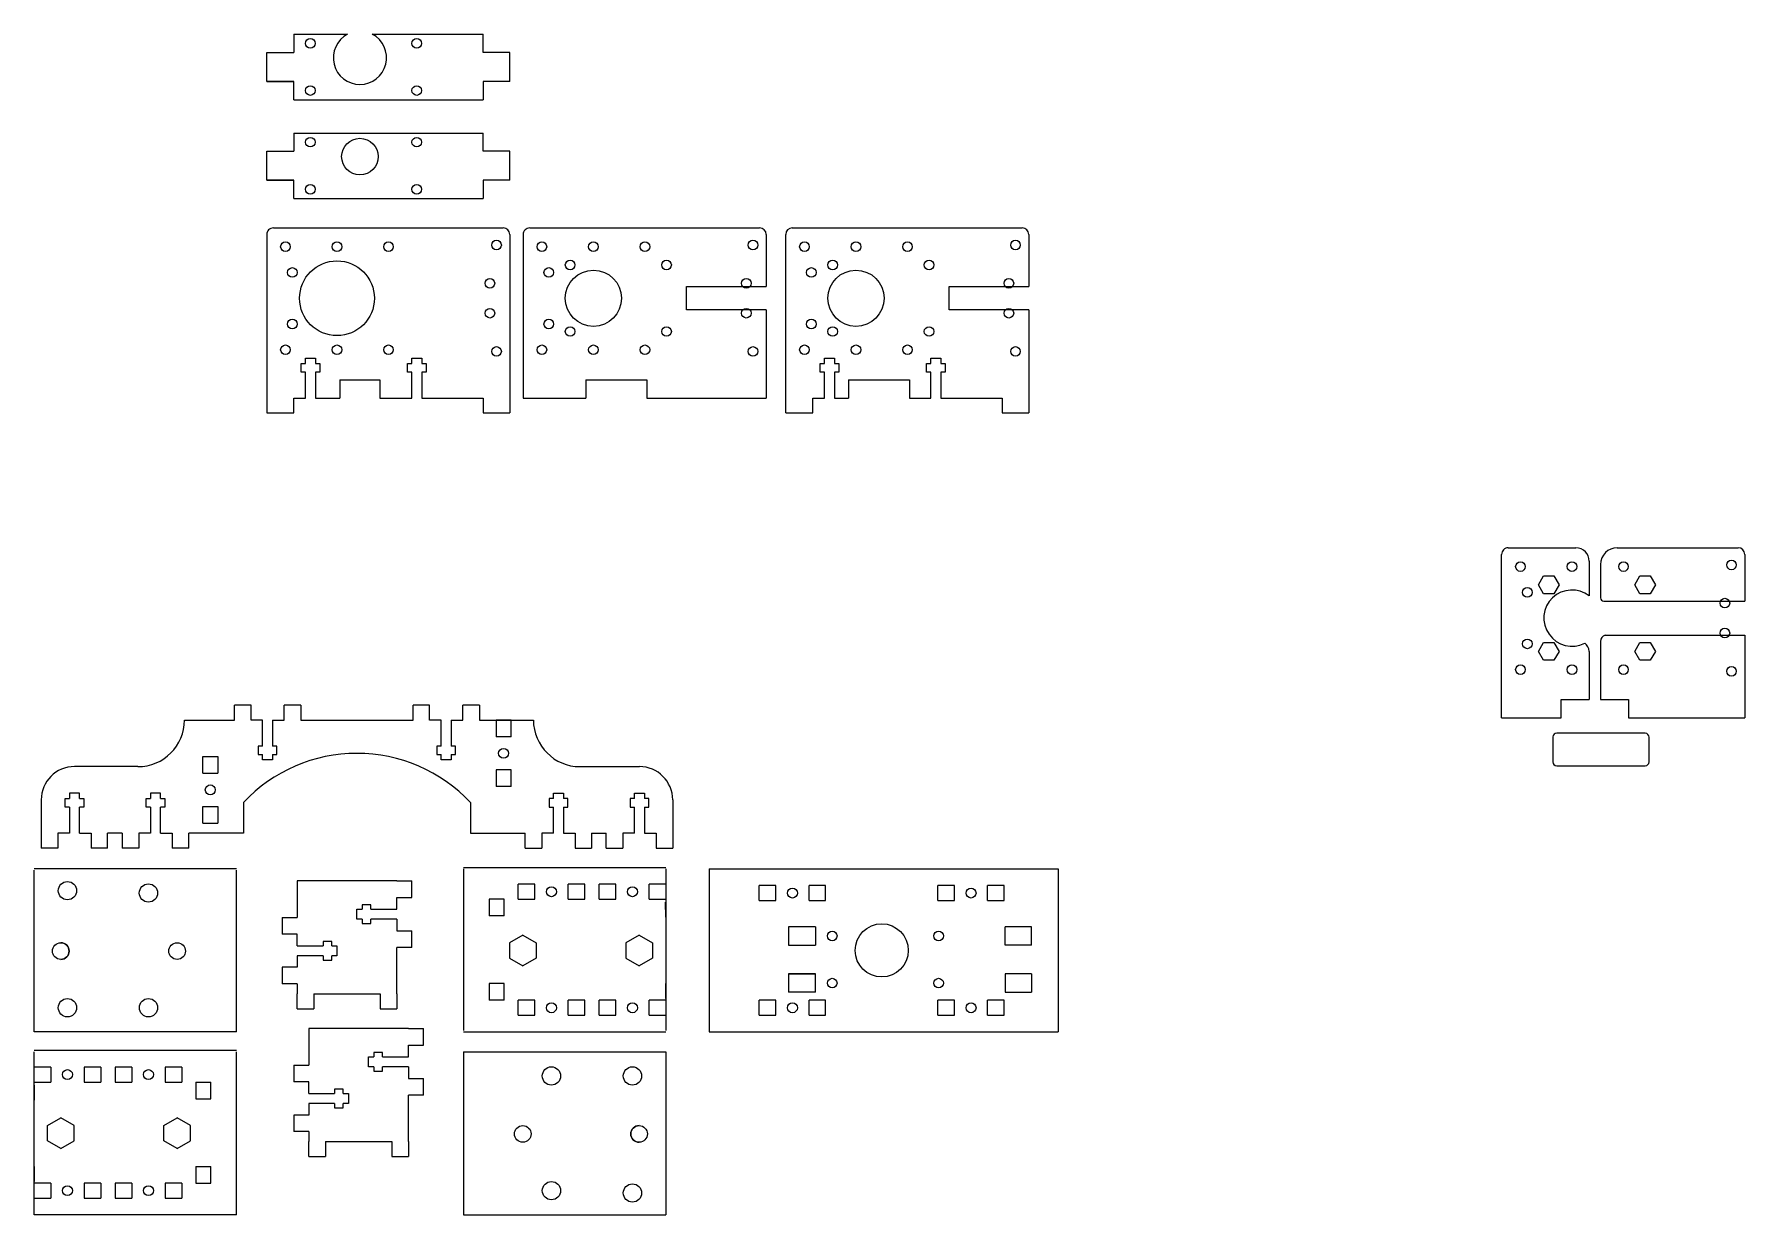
# Model space of a CAD drawing. Header units: millimetres. Extents: x -88 to 427, y -205 to 150.
import ezdxf

# ---------------------------------------------------------------- set-up
doc = ezdxf.new("R2010")
doc.units = ezdxf.units.MM
for name, color, linetype, lineweight, true_color in [('2 Spacer Plate', 7, 'CONTINUOUS', 0, 0x000000), ('3 Filament Guide', 7, 'CONTINUOUS', 0, 0xffffff), ('6 Dino Brackets', 7, 'CONTINUOUS', 0, 0x000000)]:
    doc.layers.add(name, color=color, linetype=linetype, lineweight=lineweight, true_color=true_color)

msp = doc.modelspace()

# ---------------------------------------------------------------- linework, layer by layer
at = {"layer": '2 Spacer Plate'}
for p, q in [((-10, 150), (-10, 144.5)), ((-10, 150), (6.19, 150)), ((13.61, 150), (47, 150)), ((47, 144.5), (47, 150)), ((-18.15, 144.5), (-10, 144.5)), ((-18.15, 135.82), (-18.15, 144.5)), ((55, 144.5), (47, 144.5)), ((55, 135.82), (55, 144.5)), ((-18.15, 135.82), (-10, 135.82)), ((-10, 135.82), (-18.15, 135.82)), ((-10, 130.32), (-10, 135.82)), ((47, 135.82), (47, 130.32)), ((55, 135.82), (47, 135.82)), ((-10, 130.32), (47, 130.32)), ((-10, 120.29), (47, 120.29)), ((-10, 120.29), (-10, 114.79)), ((47, 114.79), (47, 120.29)), ((-18.15, 114.79), (-10, 114.79)), ((-18.15, 106.11), (-18.15, 114.79)), ((55, 114.79), (47, 114.79)), ((55, 106.11), (55, 114.79)), ((-18.15, 106.11), (-10, 106.11)), ((-10, 106.11), (-18.15, 106.11)), ((-10, 100.61), (-10, 106.11)), ((47, 106.11), (47, 100.61)), ((55, 106.11), (47, 106.11)), ((-10, 100.61), (47, 100.61)), ((-18.15, 89.76), (-18.15, 36.11)), ((-16.15, 91.76), (53, 91.76)), ((55, 89.76), (55, 36.11)), ((59, 89.76), (59, 40.61)), ((61, 91.76), (130.15, 91.76)), ((132.15, 89.76), (132.15, 74.11)), ((138, 36.11), (138, 89.76)), ((140, 91.76), (209.15, 91.76)), ((211.15, 89.76), (211.15, 74.11)), ((108.15, 74.11), (132.15, 74.11)), ((108.15, 67.11), (108.15, 74.11)), ((187.15, 74.11), (211.15, 74.11)), ((187.15, 67.11), (187.15, 74.11)), ((132.15, 67.11), (108.15, 67.11)), ((132.15, 67.11), (132.15, 40.61)), ((211.15, 67.11), (187.15, 67.11)), ((211.15, 67.11), (211.15, 36.11)), ((-6.5, 51.01), (-6.5, 52.61)), ((-6.5, 52.61), (-3.5, 52.61)), ((-3.5, 52.61), (-3.5, 51.01)), ((25.5, 51.01), (25.5, 52.61)), ((25.5, 52.61), (28.5, 52.61)), ((28.5, 52.61), (28.5, 51.01)), ((149.65, 51.01), (149.65, 52.61)), ((149.65, 52.61), (152.65, 52.61)), ((152.65, 52.61), (152.65, 51.01)), ((181.65, 51.01), (181.65, 52.61)), ((181.65, 52.61), (184.65, 52.61)), ((184.65, 52.61), (184.65, 51.01)), ((-7.8, 48.41), (-7.8, 51.01)), ((-7.8, 51.01), (-6.5, 51.01)), ((-6.5, 48.41), (-7.8, 48.41)), ((-6.5, 40.61), (-6.5, 48.41)), ((-3.5, 51.01), (-2.2, 51.01)), ((-2.2, 48.41), (-3.5, 48.41)), ((-3.5, 48.41), (-3.5, 40.61)), ((-2.2, 51.01), (-2.2, 48.41)), ((24.2, 48.41), (24.2, 51.01)), ((24.2, 51.01), (25.5, 51.01)), ((25.5, 48.41), (24.2, 48.41)), ((25.5, 40.61), (25.5, 48.41)), ((28.5, 51.01), (29.8, 51.01)), ((29.8, 48.41), (28.5, 48.41)), ((28.5, 48.41), (28.5, 40.61)), ((29.8, 51.01), (29.8, 48.41)), ((148.35, 48.41), (148.35, 51.01)), ((148.35, 51.01), (149.65, 51.01)), ((149.65, 48.41), (148.35, 48.41)), ((149.65, 40.61), (149.65, 48.41)), ((152.65, 51.01), (153.95, 51.01)), ((153.95, 48.41), (152.65, 48.41)), ((152.65, 48.41), (152.65, 40.61)), ((153.95, 51.01), (153.95, 48.41)), ((180.35, 48.41), (180.35, 51.01)), ((180.35, 51.01), (181.65, 51.01)), ((181.65, 48.41), (180.35, 48.41)), ((181.65, 40.61), (181.65, 48.41)), ((184.65, 51.01), (185.95, 51.01)), ((185.95, 48.41), (184.65, 48.41)), ((184.65, 48.41), (184.65, 40.61)), ((185.95, 51.01), (185.95, 48.41)), ((3.89, 46.11), (3.89, 40.61)), ((3.89, 46.11), (15.91, 46.11)), ((15.91, 46.11), (15.91, 40.61)), ((77.86, 46.11), (77.86, 40.61)), ((77.86, 46.11), (96.24, 46.11)), ((96.24, 46.11), (96.24, 40.61)), ((156.86, 46.11), (156.86, 40.61)), ((156.86, 46.11), (175.24, 46.11)), ((175.24, 46.11), (175.24, 40.61)), ((-18.15, 36.11), (-10, 36.11)), ((-10, 40.61), (-6.5, 40.61)), ((-10, 36.11), (-10, 40.61)), ((-3.5, 40.61), (3.89, 40.61)), ((15.91, 40.61), (25.5, 40.61)), ((28.5, 40.61), (47, 40.61)), ((47, 40.61), (47, 36.11)), ((47, 36.11), (55, 36.11)), ((59, 40.61), (77.86, 40.61)), ((96.24, 40.61), (132.15, 40.61)), ((138, 36.11), (146.15, 36.11)), ((146.15, 40.61), (149.65, 40.61)), ((146.15, 36.11), (146.15, 40.61)), ((152.65, 40.61), (156.86, 40.61)), ((175.24, 40.61), (181.65, 40.61)), ((184.65, 40.61), (203.15, 40.61)), ((203.15, 40.61), (203.15, 36.11)), ((203.15, 36.11), (211.15, 36.11)), ((-42.9, -56.24), (-27.87, -56.24)), ((-22.87, -51.74), (-27.87, -51.74)), ((-27.87, -56.24), (-27.87, -51.74)), ((-22.87, -56.24), (-22.87, -51.74)), ((-19.37, -56.24), (-22.87, -56.24)), ((-19.37, -64.04), (-19.37, -56.24)), ((-16.37, -56.24), (-12.87, -56.24)), ((-16.37, -56.24), (-16.37, -64.04)), ((-7.87, -51.74), (-12.87, -51.74)), ((-12.87, -56.24), (-12.87, -51.74)), ((-7.87, -51.74), (-7.87, -56.24)), ((-7.87, -56.24), (25.87, -56.24)), ((30.87, -51.74), (25.87, -51.74)), ((25.87, -56.24), (25.87, -51.74)), ((30.87, -56.24), (30.87, -51.74)), ((34.37, -56.24), (30.87, -56.24)), ((34.37, -64.04), (34.37, -56.24)), ((37.37, -56.24), (40.87, -56.24)), ((37.37, -56.24), (37.37, -64.04)), ((45.87, -51.74), (40.87, -51.74)), ((40.87, -56.24), (40.87, -51.74)), ((45.87, -51.74), (45.87, -56.24)), ((45.87, -56.24), (62.1, -56.24)), ((55.37, -56.24), (50.87, -56.24)), ((50.87, -56.24), (50.87, -61.24)), ((55.37, -61.24), (55.37, -56.24)), ((55.37, -61.24), (50.87, -61.24)), ((-20.67, -64.04), (-20.67, -66.64)), ((-19.37, -64.04), (-20.67, -64.04)), ((-20.67, -66.64), (-19.37, -66.64)), ((-19.37, -68.24), (-19.37, -66.64)), ((-15.07, -64.04), (-16.37, -64.04)), ((-16.37, -66.64), (-15.07, -66.64)), ((-16.37, -66.64), (-16.37, -68.24)), ((-15.07, -66.64), (-15.07, -64.04)), ((33.07, -64.04), (33.07, -66.64)), ((34.37, -64.04), (33.07, -64.04)), ((33.07, -66.64), (34.37, -66.64)), ((34.37, -68.24), (34.37, -66.64)), ((38.67, -64.04), (37.37, -64.04)), ((37.37, -66.64), (38.67, -66.64)), ((37.37, -66.64), (37.37, -68.24)), ((38.67, -66.64), (38.67, -64.04)), ((-56.9, -70.24), (-76, -70.24)), ((-37.37, -67.24), (-32.87, -67.24)), ((-37.37, -72.24), (-37.37, -67.24)), ((-32.87, -67.24), (-32.87, -72.24)), ((-16.37, -68.24), (-19.37, -68.24)), ((37.37, -68.24), (34.37, -68.24)), ((50.87, -71.24), (50.87, -76.24)), ((55.37, -71.24), (50.87, -71.24)), ((55.37, -76.24), (55.37, -71.24)), ((76.1, -70.24), (94, -70.24)), ((-37.37, -72.24), (-32.87, -72.24)), ((55.37, -76.24), (50.87, -76.24)), ((-86, -80.24), (-86, -90.24)), ((-78.8, -79.84), (-77.5, -79.84)), ((-78.8, -82.44), (-78.8, -79.84)), ((-74.5, -78.24), (-77.5, -78.24)), ((-77.5, -78.24), (-77.5, -79.84)), ((-74.5, -79.84), (-74.5, -78.24)), ((-74.5, -79.84), (-73.2, -79.84)), ((-73.2, -79.84), (-73.2, -82.44)), ((-54.42, -79.84), (-53.12, -79.84)), ((-54.42, -82.44), (-54.42, -79.84)), ((-50.12, -78.24), (-53.12, -78.24)), ((-53.12, -78.24), (-53.12, -79.84)), ((-50.12, -79.84), (-50.12, -78.24)), ((-50.12, -79.84), (-48.82, -79.84)), ((-48.82, -79.84), (-48.82, -82.44)), ((-37.37, -87.24), (-37.37, -82.24)), ((-37.37, -82.24), (-32.87, -82.24)), ((-32.87, -82.24), (-32.87, -87.24)), ((-25.12, -80.99), (-25.12, -90.24)), ((43.12, -80.99), (43.12, -90.24)), ((68.12, -79.84), (66.82, -79.84)), ((66.82, -79.84), (66.82, -82.44)), ((68.12, -78.24), (71.12, -78.24)), ((68.12, -79.84), (68.12, -78.24)), ((71.12, -78.24), (71.12, -79.84)), ((72.42, -79.84), (71.12, -79.84)), ((72.42, -82.44), (72.42, -79.84)), ((92.5, -79.84), (91.2, -79.84)), ((91.2, -79.84), (91.2, -82.44)), ((92.5, -78.24), (95.5, -78.24)), ((92.5, -79.84), (92.5, -78.24)), ((95.5, -78.24), (95.5, -79.84)), ((96.8, -79.84), (95.5, -79.84)), ((96.8, -82.44), (96.8, -79.84)), ((104, -80.24), (104, -90.24)), ((-77.5, -82.44), (-78.8, -82.44)), ((-77.5, -82.44), (-77.5, -90.24)), ((-74.5, -90.24), (-74.5, -82.44)), ((-73.2, -82.44), (-74.5, -82.44)), ((-53.12, -82.44), (-54.42, -82.44)), ((-53.12, -82.44), (-53.12, -90.24)), ((-50.12, -90.24), (-50.12, -82.44)), ((-48.82, -82.44), (-50.12, -82.44)), ((-37.37, -87.24), (-32.87, -87.24)), ((66.82, -82.44), (68.12, -82.44)), ((68.12, -90.24), (68.12, -82.44)), ((71.12, -82.44), (71.12, -90.24)), ((71.12, -82.44), (72.42, -82.44)), ((91.2, -82.44), (92.5, -82.44)), ((92.5, -90.24), (92.5, -82.44)), ((95.5, -82.44), (95.5, -90.24)), ((95.5, -82.44), (96.8, -82.44)), ((-86, -90.24), (-86, -94.74)), ((-77.5, -90.24), (-81, -90.24)), ((-81, -90.24), (-81, -94.74)), ((-74.5, -90.24), (-71, -90.24)), ((-71, -90.24), (-71, -94.74)), ((-66, -94.74), (-66, -90.24)), ((-61.62, -90.24), (-66, -90.24)), ((-61.62, -90.24), (-61.62, -94.74)), ((-53.12, -90.24), (-56.62, -90.24)), ((-56.62, -90.24), (-56.62, -94.74)), ((-50.12, -90.24), (-46.62, -90.24)), ((-46.62, -90.24), (-46.62, -94.74)), ((-41.62, -94.74), (-41.62, -90.24)), ((-25.12, -90.24), (-41.62, -90.24)), ((43.12, -90.24), (59.62, -90.24)), ((59.62, -94.74), (59.62, -90.24)), ((64.62, -90.24), (64.62, -94.74)), ((68.12, -90.24), (64.62, -90.24)), ((71.12, -90.24), (74.62, -90.24)), ((74.62, -90.24), (74.62, -94.74)), ((79.62, -90.24), (79.62, -94.74)), ((79.62, -90.24), (84, -90.24)), ((84, -94.74), (84, -90.24)), ((89, -90.24), (89, -94.74)), ((92.5, -90.24), (89, -90.24)), ((95.5, -90.24), (99, -90.24)), ((99, -90.24), (99, -94.74)), ((104, -90.24), (104, -94.74)), ((-81, -94.74), (-86, -94.74)), ((-66, -94.74), (-71, -94.74)), ((-56.62, -94.74), (-61.62, -94.74)), ((-41.62, -94.74), (-46.62, -94.74)), ((59.62, -94.74), (64.62, -94.74)), ((74.62, -94.74), (79.62, -94.74)), ((84, -94.74), (89, -94.74)), ((99, -94.74), (104, -94.74)), ((115, -101), (115, -150)), ((115, -101), (220, -101)), ((220, -101), (220, -150)), ((-9, -104.59), (-9, -115.59)), ((21, -104.59), (-9, -104.59)), ((21, -104.59), (25.5, -104.59)), ((25.5, -109.59), (25.5, -104.59)), ((130.03, -110.5), (130.03, -106)), ((135.03, -106), (130.03, -106)), ((135.03, -110.5), (135.03, -106)), ((150.03, -106), (145.03, -106)), ((145.03, -110.5), (145.03, -106)), ((150.03, -110.5), (150.03, -106)), ((183.77, -110.5), (183.77, -106)), ((188.77, -106), (183.77, -106)), ((188.77, -110.5), (188.77, -106)), ((203.77, -106), (198.77, -106)), ((198.77, -110.5), (198.77, -106)), ((203.77, -110.5), (203.77, -106)), ((9, -116.09), (9, -113.09)), ((9, -113.09), (10.6, -113.09)), ((10.6, -111.79), (10.6, -113.09)), ((13.2, -111.79), (10.6, -111.79)), ((13.2, -113.09), (13.2, -111.79)), ((13.2, -113.09), (21, -113.09)), ((21, -113.09), (21, -109.59)), ((21, -109.59), (25.5, -109.59)), ((130.03, -110.5), (135.03, -110.5)), ((145.03, -110.5), (150.03, -110.5)), ((183.77, -110.5), (188.77, -110.5)), ((198.77, -110.5), (203.77, -110.5)), ((-13.5, -115.59), (-13.5, -120.59)), ((-13.5, -115.59), (-9, -115.59)), ((10.6, -116.09), (9, -116.09)), ((10.6, -116.09), (10.6, -117.39)), ((10.6, -117.39), (13.2, -117.39)), ((21, -116.09), (13.2, -116.09)), ((13.2, -117.39), (13.2, -116.09)), ((21, -116.09), (21, -119.59)), ((-9, -120.59), (-13.5, -120.59)), ((-9, -124.09), (-9, -120.59)), ((1.4, -122.79), (-1.2, -122.79)), ((-1.2, -122.79), (-1.2, -124.09)), ((1.4, -124.09), (1.4, -122.79)), ((21, -119.59), (25.5, -119.59)), ((25.5, -124.59), (25.5, -119.59)), ((138.85, -118.41), (138.85, -123.91)), ((147, -118.41), (138.85, -118.41)), ((147, -118.41), (147, -123.91)), ((204, -123.91), (204, -118.41)), ((212, -118.41), (204, -118.41)), ((212, -123.91), (212, -118.41)), ((-9, -124.09), (-1.2, -124.09)), ((-9, -127.09), (-9, -130.59)), ((-1.2, -127.09), (-9, -127.09)), ((-1.2, -127.09), (-1.2, -128.39)), ((-1.2, -128.39), (1.4, -128.39)), ((1.4, -124.09), (3, -124.09)), ((3, -127.09), (1.4, -127.09)), ((1.4, -128.39), (1.4, -127.09)), ((3, -124.09), (3, -127.09)), ((25.5, -124.59), (21, -124.59)), ((21, -138.59), (21, -124.59)), ((138.85, -123.91), (147, -123.91)), ((212, -123.91), (204, -123.91)), ((-9, -130.59), (-13.5, -130.59)), ((-13.5, -130.59), (-13.5, -135.59)), ((138.85, -132.59), (147, -132.59)), ((147, -132.59), (138.85, -132.59)), ((138.85, -132.59), (138.85, -138.09)), ((147, -138.09), (147, -132.59)), ((204, -132.59), (204, -138.09)), ((212, -132.59), (204, -132.59)), ((212, -132.59), (212, -138.09)), ((-9, -135.59), (-13.5, -135.59)), ((-9, -135.59), (-9, -138.59)), ((-9, -143.09), (-9, -138.59)), ((-4, -138.59), (16, -138.59)), ((-4, -138.59), (-4, -143.09)), ((16, -138.59), (16, -143.09)), ((21, -138.59), (21, -143.09)), ((147, -138.09), (138.85, -138.09)), ((204, -138.09), (212, -138.09)), ((-9, -143.09), (-4, -143.09)), ((16, -143.09), (21, -143.09)), ((130.03, -145), (130.03, -140.5)), ((135.03, -140.5), (130.03, -140.5)), ((135.03, -145), (135.03, -140.5)), ((150.03, -140.5), (145.03, -140.5)), ((145.03, -145), (145.03, -140.5)), ((150.03, -145), (150.03, -140.5)), ((183.77, -145), (183.77, -140.5)), ((188.77, -140.5), (183.77, -140.5)), ((188.77, -145), (188.77, -140.5)), ((203.77, -140.5), (198.77, -140.5)), ((198.77, -145), (198.77, -140.5)), ((203.77, -145), (203.77, -140.5)), ((-5.5, -149), (-5.5, -160)), ((24.5, -149), (-5.5, -149)), ((24.5, -149), (29, -149)), ((29, -154), (29, -149)), ((130.03, -145), (135.03, -145)), ((145.03, -145), (150.03, -145)), ((183.77, -145), (188.77, -145)), ((198.77, -145), (203.77, -145)), ((24.5, -157.5), (24.5, -154)), ((24.5, -154), (29, -154)), ((115, -150), (220, -150)), ((12.5, -160.5), (12.5, -157.5)), ((12.5, -157.5), (14.1, -157.5)), ((14.1, -156.2), (14.1, -157.5)), ((16.7, -156.2), (14.1, -156.2)), ((16.7, -157.5), (16.7, -156.2)), ((16.7, -157.5), (24.5, -157.5)), ((-10, -160), (-10, -165)), ((-10, -160), (-5.5, -160)), ((14.1, -160.5), (12.5, -160.5)), ((14.1, -160.5), (14.1, -161.8)), ((14.1, -161.8), (16.7, -161.8)), ((24.5, -160.5), (16.7, -160.5)), ((16.7, -161.8), (16.7, -160.5)), ((24.5, -160.5), (24.5, -164)), ((24.5, -164), (29, -164)), ((29, -169), (29, -164)), ((-5.5, -165), (-10, -165)), ((-5.5, -168.5), (-5.5, -165)), ((-5.5, -168.5), (2.3, -168.5)), ((4.9, -167.2), (2.3, -167.2)), ((2.3, -167.2), (2.3, -168.5)), ((4.9, -168.5), (4.9, -167.2)), ((4.9, -168.5), (6.5, -168.5)), ((6.5, -168.5), (6.5, -171.5)), ((29, -169), (24.5, -169)), ((24.5, -183), (24.5, -169)), ((-5.5, -171.5), (-5.5, -175)), ((2.3, -171.5), (-5.5, -171.5)), ((2.3, -171.5), (2.3, -172.8)), ((2.3, -172.8), (4.9, -172.8)), ((6.5, -171.5), (4.9, -171.5)), ((4.9, -172.8), (4.9, -171.5)), ((-5.5, -175), (-10, -175)), ((-10, -175), (-10, -180)), ((-5.5, -180), (-10, -180)), ((-5.5, -180), (-5.5, -183)), ((-5.5, -187.5), (-5.5, -183)), ((-0.5, -183), (19.5, -183)), ((-0.5, -183), (-0.5, -187.5)), ((19.5, -183), (19.5, -187.5)), ((24.5, -183), (24.5, -187.5)), ((-5.5, -187.5), (-0.5, -187.5)), ((19.5, -187.5), (24.5, -187.5))]:
    msp.add_line(p, q, dxfattribs=at)
for centre, radius in [((-5, 147.25), 1.45), ((27, 147.25), 1.45), ((-5, 133.07), 1.45), ((27, 133.07), 1.45), ((-5, 117.54), 1.45), ((9.9, 113.2), 5.5), ((27, 117.54), 1.45), ((-5, 103.36), 1.45), ((27, 103.36), 1.45), ((-12.5, 86.11), 1.45), ((3, 86.11), 1.45), ((18.5, 86.11), 1.45), ((51, 86.61), 1.45), ((64.65, 86.11), 1.45), ((80.15, 86.11), 1.45), ((95.65, 86.11), 1.45), ((128.15, 86.61), 1.45), ((143.65, 86.11), 1.45), ((159.15, 86.11), 1.45), ((174.65, 86.11), 1.45), ((207.15, 86.61), 1.45), ((-10.42, 78.36), 1.45), ((3, 70.61), 11.25), ((66.73, 78.36), 1.45), ((73.15, 80.61), 1.45), ((80.15, 70.61), 8.45), ((102.15, 80.61), 1.45), ((145.73, 78.36), 1.45), ((152.15, 80.61), 1.45), ((181.15, 80.61), 1.45), ((49, 75.11), 1.45), ((126.15, 75.11), 1.45), ((205.15, 75.11), 1.45), ((49, 66.11), 1.45), ((126.15, 66.11), 1.45), ((205.15, 66.11), 1.45), ((-10.42, 62.86), 1.45), ((66.73, 62.86), 1.45), ((73.15, 60.61), 1.45), ((102.15, 60.61), 1.45), ((145.73, 62.86), 1.45), ((152.15, 60.61), 1.45), ((181.15, 60.61), 1.45), ((-12.5, 55.11), 1.45), ((3, 55.11), 1.45), ((18.5, 55.11), 1.45), ((51, 54.61), 1.45), ((64.65, 55.11), 1.45), ((80.15, 55.11), 1.45), ((95.65, 55.11), 1.45), ((128.15, 54.61), 1.45), ((143.65, 55.11), 1.45), ((159.15, 55.11), 1.45), ((174.65, 55.11), 1.45), ((207.15, 54.61), 1.45), ((53.12, -66.24), 1.5), ((-35.12, -77.24), 1.5), ((140.03, -108.25), 1.5), ((193.77, -108.25), 1.5), ((166.9, -125.5), 8), ((152, -121.16), 1.45), ((184, -121.16), 1.45), ((152, -135.34), 1.45), ((184, -135.34), 1.45), ((140.03, -142.75), 1.5), ((193.77, -142.75), 1.5)]:
    msp.add_circle(centre, radius, dxfattribs=at)
for centre, radius, start, end in [((9.9, 142.91), 8, 117.5943, 62.4057), ((-16.15, 89.76), 2, 90.0001, 180.0001), ((53, 89.76), 2, 360, 90), ((61, 89.76), 2, 90.0001, 180.0001), ((130.15, 89.76), 2, 360, 90), ((140, 89.76), 2, 90, 180), ((209.15, 89.76), 2, 360, 90), ((159.15, 70.61), 8.45, 0, 360), ((-56.9, -56.24), 14, 270, 359.9999), ((76.1, -56.24), 14, 180.0002, 270), ((9, -113.09), 46.84, 43.2455, 136.7545), ((-76, -80.24), 10, 90, 180), ((94, -80.24), 10, 0, 90)]:
    msp.add_arc(centre, radius, start, end, dxfattribs=at)
at = {"layer": '3 Filament Guide'}
for p, q in [((355.42, -4.43), (375.78, -4.43)), ((388.18, -4.43), (424.58, -4.43)), ((353.42, -55.58), (353.42, -6.43)), ((379.78, -8.43), (379.78, -18.91)), ((383.18, -9.43), (383.18, -19.45)), ((426.58, -6.43), (426.58, -20.45)), ((364.48, -15.58), (366.03, -12.89)), ((366.03, -12.89), (369.13, -12.89)), ((369.13, -12.89), (370.68, -15.58)), ((393.48, -15.58), (395.03, -12.89)), ((395.03, -12.89), (398.13, -12.89)), ((398.13, -12.89), (399.68, -15.58)), ((366.03, -18.26), (364.48, -15.58)), ((369.13, -18.26), (366.03, -18.26)), ((370.68, -15.58), (369.13, -18.26)), ((384.18, -20.45), (426.58, -20.45)), ((395.03, -18.26), (393.48, -15.58)), ((398.13, -18.26), (395.03, -18.26)), ((399.68, -15.58), (398.13, -18.26)), ((384.58, -30.7), (426.58, -30.7)), ((426.58, -30.7), (426.58, -55.58)), ((364.48, -35.58), (366.03, -32.89)), ((366.03, -38.26), (364.48, -35.58)), ((366.03, -32.89), (369.13, -32.89)), ((369.13, -32.89), (370.68, -35.58)), ((370.68, -35.58), (369.13, -38.26)), ((379.78, -35.58), (379.78, -50.08)), ((383.18, -32.57), (383.18, -50.08)), ((393.48, -35.58), (395.03, -32.89)), ((395.03, -38.26), (393.48, -35.58)), ((395.03, -32.89), (398.13, -32.89)), ((398.13, -32.89), (399.68, -35.58)), ((399.68, -35.58), (398.13, -38.26)), ((369.13, -38.26), (366.03, -38.26)), ((398.13, -38.26), (395.03, -38.26)), ((371.37, -55.58), (371.37, -50.08)), ((371.37, -50.08), (379.78, -50.08)), ((383.18, -50.08), (391.58, -50.08)), ((391.58, -50.08), (391.58, -55.58)), ((353.42, -55.58), (371.37, -55.58)), ((391.58, -55.58), (426.58, -55.58)), ((368.8, -61.3), (368.8, -68.8)), ((396.6, -60.2), (370, -60.2)), ((397.8, -68.8), (397.8, -61.4)), ((370, -70), (396.6, -70))]:
    msp.add_line(p, q, dxfattribs=at)
for centre in [(359.08, -10.08), (374.57, -10.08), (390.08, -10.08), (422.58, -9.58), (361.15, -17.83), (420.58, -21.08), (420.58, -30.07), (361.15, -33.32), (359.08, -41.08), (374.57, -41.08), (390.08, -41.08), (422.58, -41.58)]:
    msp.add_circle(centre, 1.45, dxfattribs=at)
for centre, radius, start, end in [((355.42, -6.43), 2, 90.0001, 180.0001), ((375.78, -8.43), 4, 0, 90), ((388.18, -9.43), 5, 90, 180), ((424.58, -6.43), 2, 360, 90), ((374.57, -25.57), 8.45, 52, 297), ((384.18, -19.45), 1, 180, 270), ((385.13, -32.57), 1.95, 106.3864, 180.1193), ((369.95, -61.35), 1.15, 87.5104, 177.5104), ((396.6, -61.4), 1.2, 360, 90), ((370, -68.8), 1.2, 180, 270), ((396.6, -68.8), 1.2, 270, 360)]:
    msp.add_arc(centre, radius, start, end, dxfattribs=at)
at = {"layer": '3 Filament Guide', "color": 0}
msp.add_arc((376.72, -35.65), 3.06, 1.395, 56.395, dxfattribs=at)
at = {"layer": '6 Dino Brackets'}
for p, q in [((-27.22, -101), (-88.1, -101)), ((-88.1, -150), (-88.1, -101.4)), ((-27.22, -150), (-27.22, -101.4)), ((41.02, -100.6), (101.9, -100.6)), ((41.02, -101), (41.02, -149.6)), ((101.9, -101), (101.9, -149.6)), ((57.52, -110.1), (57.52, -105.6)), ((62.52, -105.6), (57.52, -105.6)), ((62.52, -110.1), (62.52, -105.6)), ((77.52, -105.6), (72.52, -105.6)), ((72.52, -110.1), (72.52, -105.6)), ((77.52, -110.1), (77.52, -105.6)), ((81.9, -110.1), (81.9, -105.6)), ((86.9, -105.6), (81.9, -105.6)), ((86.9, -110.1), (86.9, -105.6)), ((101.89, -105.6), (96.9, -105.6)), ((96.9, -110.1), (96.9, -105.6)), ((53.27, -110.1), (48.77, -110.1)), ((48.77, -110.1), (48.77, -115.1)), ((53.27, -115.1), (53.27, -110.1)), ((57.52, -110.1), (62.52, -110.1)), ((72.52, -110.1), (77.52, -110.1)), ((81.9, -110.1), (86.9, -110.1)), ((96.9, -110.1), (101.9, -110.1)), ((101.9, -115.5), (101.89, -111)), ((53.27, -115.1), (48.77, -115.1)), ((58.9, -120.88), (54.9, -123.19)), ((54.9, -123.19), (54.9, -127.81)), ((58.9, -120.88), (62.9, -123.19)), ((62.9, -123.19), (62.9, -127.81)), ((93.9, -120.88), (89.9, -123.19)), ((89.9, -123.19), (89.9, -127.81)), ((93.9, -120.88), (97.9, -123.19)), ((97.9, -123.19), (97.9, -127.81)), ((54.9, -127.81), (58.9, -130.12)), ((62.9, -127.81), (58.9, -130.12)), ((89.9, -127.81), (93.9, -130.12)), ((97.9, -127.81), (93.9, -130.12)), ((48.77, -135.5), (48.77, -140.5)), ((53.27, -135.5), (48.77, -135.5)), ((53.27, -140.5), (53.27, -135.5)), ((101.9, -140), (101.9, -135.5)), ((53.27, -140.5), (48.77, -140.5)), ((57.53, -145), (57.53, -140.5)), ((62.53, -140.5), (57.53, -140.5)), ((62.53, -145), (62.53, -140.5)), ((77.52, -140.5), (72.53, -140.5)), ((72.53, -145), (72.53, -140.5)), ((77.53, -145), (77.52, -140.5)), ((81.9, -145), (81.9, -140.5)), ((86.9, -140.5), (81.9, -140.5)), ((86.9, -145), (86.9, -140.5)), ((101.9, -140.5), (96.9, -140.5)), ((96.9, -145), (96.9, -140.5)), ((57.53, -145), (62.53, -145)), ((72.53, -145), (77.53, -145)), ((81.9, -145), (86.9, -145)), ((96.9, -145), (101.9, -145)), ((-27.22, -150), (-88.1, -150)), ((41.02, -150), (101.9, -150)), ((-27.22, -155.6), (-88.1, -155.6)), ((-88.1, -205), (-88.1, -156)), ((-27.22, -205), (-27.22, -156)), ((41.02, -156), (41.02, -205)), ((41.02, -156), (101.9, -156)), ((101.9, -156), (101.9, -205)), ((-83.1, -160.6), (-88.1, -160.6)), ((-83.1, -160.6), (-83.1, -165.1)), ((-68.1, -160.6), (-73.1, -160.6)), ((-73.1, -160.6), (-73.1, -165.1)), ((-68.1, -160.6), (-68.1, -165.1)), ((-63.73, -160.6), (-63.72, -165.1)), ((-58.73, -160.6), (-63.73, -160.6)), ((-58.73, -160.6), (-58.73, -165.1)), ((-43.73, -160.6), (-48.73, -160.6)), ((-48.73, -160.6), (-48.73, -165.1)), ((-43.73, -160.6), (-43.73, -165.1)), ((-88.1, -165.1), (-83.1, -165.1)), ((-88.1, -166), (-88.1, -170.5)), ((-73.1, -165.1), (-68.1, -165.1)), ((-63.72, -165.1), (-58.73, -165.1)), ((-48.73, -165.1), (-43.73, -165.1)), ((-39.47, -165.1), (-34.97, -165.1)), ((-39.47, -165.1), (-39.47, -170.1)), ((-34.97, -170.1), (-34.97, -165.1)), ((-39.47, -170.1), (-34.97, -170.1)), ((-84.1, -178.19), (-80.1, -175.88)), ((-84.1, -182.81), (-84.1, -178.19)), ((-76.1, -178.19), (-80.1, -175.88)), ((-76.1, -182.81), (-76.1, -178.19)), ((-49.1, -178.19), (-45.1, -175.88)), ((-49.1, -182.81), (-49.1, -178.19)), ((-41.1, -178.19), (-45.1, -175.88)), ((-41.1, -182.81), (-41.1, -178.19)), ((-80.1, -185.12), (-84.1, -182.81)), ((-80.1, -185.12), (-76.1, -182.81)), ((-45.1, -185.12), (-49.1, -182.81)), ((-45.1, -185.12), (-41.1, -182.81)), ((-88.1, -190.5), (-88.09, -195)), ((-83.1, -195.5), (-88.1, -195.5)), ((-83.1, -195.5), (-83.1, -200)), ((-68.1, -195.5), (-73.1, -195.5)), ((-73.1, -195.5), (-73.1, -200)), ((-68.1, -195.5), (-68.1, -200)), ((-63.72, -195.5), (-63.72, -200)), ((-58.72, -195.5), (-63.72, -195.5)), ((-58.72, -195.5), (-58.72, -200)), ((-43.72, -195.5), (-48.72, -195.5)), ((-48.72, -195.5), (-48.72, -200)), ((-43.72, -195.5), (-43.72, -200)), ((-39.47, -190.5), (-39.47, -195.5)), ((-39.47, -190.5), (-34.97, -190.5)), ((-39.47, -195.5), (-34.97, -195.5)), ((-34.97, -195.5), (-34.97, -190.5)), ((-88.09, -200), (-83.1, -200)), ((-73.1, -200), (-68.1, -200)), ((-63.72, -200), (-58.72, -200)), ((-48.72, -200), (-43.72, -200)), ((-27.22, -205), (-88.1, -205)), ((41.02, -205), (101.9, -205))]:
    msp.add_line(p, q, dxfattribs=at)
for centre, radius in [((-78.1, -107.55), 2.75), ((-53.73, -108.25), 2.75), ((67.52, -107.85), 1.5), ((91.9, -107.85), 1.5), ((-80.1, -125.7), 2.5), ((-45.1, -125.7), 2.5), ((-78.1, -142.75), 2.75), ((-53.72, -142.75), 2.75), ((67.53, -142.75), 1.5), ((91.9, -142.75), 1.5), ((-78.1, -162.85), 1.5), ((-53.73, -162.85), 1.5), ((67.52, -163.25), 2.75), ((91.9, -163.25), 2.75), ((58.9, -180.7), 2.5), ((93.9, -180.7), 2.5), ((67.53, -197.75), 2.75), ((-78.1, -197.75), 1.5), ((-53.72, -197.75), 1.5), ((91.9, -198.45), 2.75)]:
    msp.add_circle(centre, radius, dxfattribs=at)
for centre, start, end in [((-80.1, -125.7), 270, 90), ((93.9, -180.7), 90, 270)]:
    msp.add_arc(centre, 2.5, start, end, dxfattribs=at)

doc.saveas('drawing.dxf')
